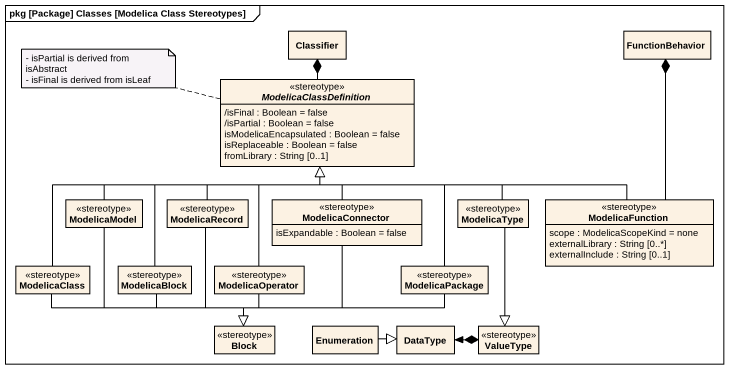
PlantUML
@startuml
mainframe pkg [Package] Classes [Modelica Class Stereotypes]
hide circle
hide empty members
class Classifier
class FunctionBehavior
abstract class ModelicaClassDefinition <<stereotype>> {
  /isFinal : Boolean = false
  /isPartial : Boolean = false
  isModelicaEncapsulated : Boolean = false
  isReplaceable : Boolean = false
  fromLibrary : String [0..1]
}
class ModelicaModel <<stereotype>>
class ModelicaRecord <<stereotype>>
class ModelicaConnector <<stereotype>> {
  isExpandable : Boolean = false
}
class ModelicaType <<stereotype>>
class ModelicaFunction <<stereotype>> {
  scope : ModelicaScopeKind = none
  externalLibrary : String [0..*]
  externalInclude : String [0..1]
}
class ModelicaClass <<stereotype>>
class ModelicaBlock <<stereotype>>
class ModelicaOperator <<stereotype>>
class ModelicaPackage <<stereotype>>
class Block <<stereotype>>
class Enumeration
class DataType
class ValueType <<stereotype>>
ModelicaClassDefinition -up-* Classifier
ModelicaModel -right-|> ModelicaClassDefinition
ModelicaModel --|> Block
ModelicaRecord -up-|> ModelicaClassDefinition
ModelicaRecord --|> Block
ModelicaConnector -up-|> ModelicaClassDefinition
ModelicaConnector --|> Block
ModelicaType -left-|> ModelicaClassDefinition
ModelicaType --|> ValueType
ModelicaFunction -up-* FunctionBehavior
ModelicaFunction -left-|> ModelicaClassDefinition
ModelicaClass -right-|> ModelicaClassDefinition
ModelicaClass -right-|> Block
ModelicaBlock -up-|> ModelicaClassDefinition
ModelicaBlock --|> Block
ModelicaOperator -up-|> ModelicaClassDefinition
ModelicaOperator --|> Block
ModelicaPackage -up-|> ModelicaClassDefinition
ModelicaPackage -left-|> Block
Enumeration -right-|> DataType
ValueType *-left-> DataType
note left of ModelicaClassDefinition
  - isPartial is derived from isAbstract
  - isFinal is derived from isLeaf
end note
@enduml
